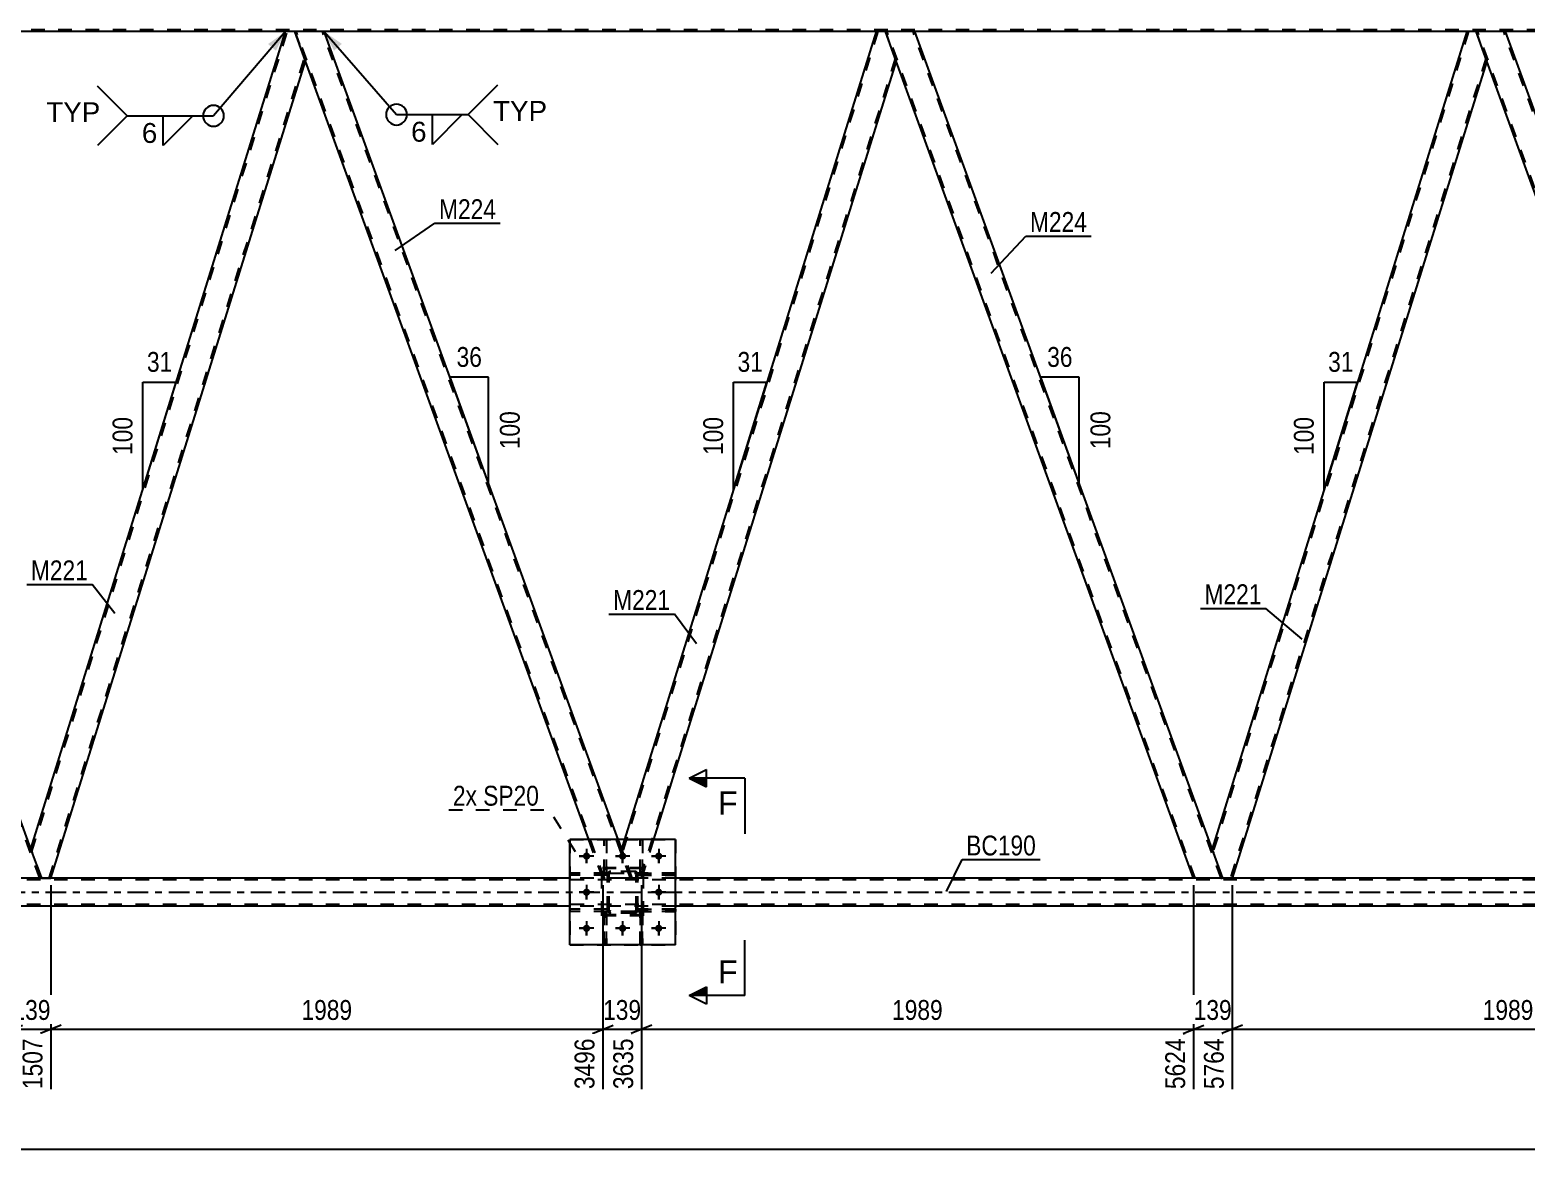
# Model space of a CAD drawing. Header units: millimetres. Extents: x -48 to 793, y -409 to 185.
# Drawn here: x 113.9 to 329.5, y -163 to -1.8 of the extents above; entities that cross this region are included whole.
import ezdxf

# ---------------------------------------------------------------- set-up
doc = ezdxf.new("R2010")
doc.units = ezdxf.units.MM
doc.linetypes.add('DXK_LINE_DOT2', pattern=[3.9198, 1.9599, -1.9599])
doc.linetypes.add('DXK_LINE_DOT3', pattern=[5.9187, 2.979, -0.9799, 0.9799, -0.9799])
doc.styles.add('Arial', font='ARIAL.TTF', dxfattribs={"height": 0.2})
doc.styles.add('Arial Narrow', font='ARIALN.TTF', dxfattribs={"height": 0.2})

# ---------------------------------------------------------------- blocks, each defined once
blk = doc.blocks.new('Part-122568784-5066 - 5055')
at = {"color": 7, "linetype": 'DXK_LINE_DOT2'}
for p, q in [((202.19, -128.77), (201.87, -128.77)), ((201.87, -128.77), (201.87, -133.6)), ((201.87, -129.37), (202.19, -129.37)), ((202.19, -133.6), (202.19, -128.77)), ((201.87, -133.6), (202.19, -133.6))]:
    blk.add_line(p, q, dxfattribs=at)
blk = doc.blocks.new('Part-122568784-5069 - 5055')
at = {"color": 2, "linetype": 'Continuous'}
for p, q in [((196.67, -118.4), (196.67, -118.4)), ((196.99, -118.4), (196.67, -118.4)), ((196.99, -118.4), (196.99, -118.4))]:
    blk.add_line(p, q, dxfattribs=at)
at = {"color": 7, "linetype": 'DXK_LINE_DOT2'}
for p, q in [((196.67, -123.25), (196.67, -118.4)), ((196.99, -123.25), (196.99, -118.4)), ((196.67, -122.65), (196.99, -122.65)), ((196.99, -123.25), (196.67, -123.25))]:
    blk.add_line(p, q, dxfattribs=at)
blk = doc.blocks.new('Part-122568784-5183 - 5055')
at = {"color": 2, "linetype": 'Continuous'}
for p, q in [((71.18, -2), (66.93, -2)), ((66.93, -2), (111.33, -124)), ((114.04, -119.75), (71.18, -2)), ((115.27, -124), (111.33, -124)), ((115.55, -124), (115.27, -124)), ((115.55, -124), (115.59, -124))]:
    blk.add_line(p, q, dxfattribs=at)
at = {"color": 7, "linetype": 'DXK_LINE_DOT2'}
for p, q in [((111.59, -124), (67.18, -2)), ((115.33, -124), (70.93, -2)), ((115.59, -124), (114.04, -119.75)), ((115.27, -124), (115.44, -124))]:
    blk.add_line(p, q, dxfattribs=at)
blk = doc.blocks.new('Part-122568784-5567 - 5055')
at = {"color": 7, "linetype": 'DXK_LINE_DOT2'}
for p, q in [((197.12, -123.48), (197.16, -123.3)), ((197.16, -123.3), (197.12, -123.48)), ((197.12, -128.52), (197.12, -123.48)), ((197.36, -123.48), (197.38, -123.39)), ((197.36, -128.52), (197.36, -123.48)), ((197.38, -123.39), (197.43, -123.31)), ((197.42, -123.04), (197.6, -123)), ((197.6, -123), (197.42, -123.04)), ((197.43, -123.31), (197.51, -123.26)), ((197.51, -123.26), (197.6, -123.24)), ((201.04, -123), (197.6, -123)), ((197.6, -123.24), (201.04, -123.24)), ((201.04, -123), (201.22, -123.04)), ((201.22, -123.04), (201.04, -123)), ((201.04, -123.24), (201.13, -123.26)), ((201.13, -123.26), (201.21, -123.31)), ((201.21, -123.31), (201.26, -123.39)), ((201.26, -123.39), (201.28, -123.48)), ((201.28, -128.52), (201.28, -123.48)), ((201.48, -123.3), (201.52, -123.48)), ((201.52, -123.48), (201.48, -123.3)), ((201.52, -128.52), (201.52, -123.48)), ((197.16, -128.71), (197.12, -128.52)), ((197.12, -128.52), (197.16, -128.71)), ((197.38, -128.62), (197.36, -128.52)), ((197.43, -128.69), (197.38, -128.62)), ((197.6, -129), (197.42, -128.97)), ((197.42, -128.97), (197.6, -129)), ((197.51, -128.75), (197.43, -128.69)), ((197.6, -128.76), (197.51, -128.75)), ((201.04, -128.76), (197.6, -128.76)), ((201.04, -129), (197.6, -129)), ((201.13, -128.75), (201.04, -128.76)), ((201.22, -128.97), (201.04, -129)), ((201.04, -129), (201.22, -128.97)), ((201.21, -128.69), (201.13, -128.75)), ((201.26, -128.62), (201.21, -128.69)), ((201.28, -128.52), (201.26, -128.62)), ((201.52, -128.52), (201.48, -128.71)), ((201.48, -128.71), (201.52, -128.52))]:
    blk.add_line(p, q, dxfattribs=at)
at = {"color": 7, "linetype": 'DXK_LINE_DOT3'}
blk.add_line((199.32, -126), (199.32, -126), dxfattribs=at)
at = {"color": 7, "linetype": 'DXK_LINE_DOT2'}
for centre, start, end in [((197.6, -123.48), 112.5, 157.5), ((197.6, -123.48), 112.5, 157.5), ((201.04, -123.48), 22.5, 67.5), ((201.04, -123.48), 22.5, 67.5), ((197.6, -128.52), 202.5, 247.5), ((197.6, -128.52), 202.5, 247.5), ((201.04, -128.52), 292.5, 337.5), ((201.04, -128.52), 292.5, 337.5)]:
    blk.add_arc(centre, 0.48, start, end, dxfattribs=at)
blk = doc.blocks.new('Part-122568784-5168 - 5055')
at = {"color": 2, "linetype": 'Continuous'}
for p, q in [((241.45, -2), (237.19, -2)), ((284.31, -119.75), (241.45, -2)), ((281.6, -124), (238.74, -6.25)), ((285.54, -124), (281.6, -124)), ((285.82, -124), (285.54, -124)), ((285.82, -124), (285.86, -124))]:
    blk.add_line(p, q, dxfattribs=at)
at = {"color": 7, "linetype": 'DXK_LINE_DOT2'}
for p, q in [((237.19, -2), (238.74, -6.25)), ((281.85, -124), (237.45, -2)), ((285.6, -124), (241.2, -2)), ((285.86, -124), (284.31, -119.75)), ((285.54, -124), (285.71, -124))]:
    blk.add_line(p, q, dxfattribs=at)
blk = doc.blocks.new('Part-122568784-5085 - 5055')
at = {"color": 7, "linetype": 'DXK_LINE_DOT2'}
for p, q in [((201.52, -128.76), (201.52, -128.44)), ((201.52, -128.44), (206.92, -128.44)), ((206.92, -128.76), (201.52, -128.76)), ((202.12, -128.76), (202.12, -128.44)), ((206.92, -128.44), (206.92, -128.76))]:
    blk.add_line(p, q, dxfattribs=at)
blk = doc.blocks.new('Part-122568784-5088 - 5055')
at = {"color": 7, "linetype": 'DXK_LINE_DOT2'}
for p, q in [((197.12, -123.24), (191.72, -123.24)), ((191.72, -123.56), (191.72, -123.24)), ((197.12, -123.56), (191.72, -123.56)), ((196.52, -123.56), (196.52, -123.24)), ((197.12, -123.24), (197.12, -123.56))]:
    blk.add_line(p, q, dxfattribs=at)
blk = doc.blocks.new('Part-122568784-5091 - 5055')
at = {"color": 7, "linetype": 'DXK_LINE_DOT2'}
for p, q in [((197.12, -128.44), (191.72, -128.44)), ((191.72, -128.76), (191.72, -128.44)), ((197.12, -128.76), (191.72, -128.76)), ((196.52, -128.76), (196.52, -128.44)), ((197.12, -128.44), (197.12, -128.76))]:
    blk.add_line(p, q, dxfattribs=at)
blk = doc.blocks.new('Part-122568784-5094 - 5055')
at = {"color": 2, "linetype": 'Continuous'}
for p, q in [((201.87, -118.4), (201.87, -118.4)), ((202.19, -118.4), (201.87, -118.4)), ((202.19, -118.4), (202.19, -118.4))]:
    blk.add_line(p, q, dxfattribs=at)
at = {"color": 7, "linetype": 'DXK_LINE_DOT2'}
for p, q in [((201.87, -123.25), (201.87, -118.4)), ((202.19, -123.25), (202.19, -118.4)), ((201.87, -122.65), (202.19, -122.65)), ((202.19, -123.25), (201.87, -123.25))]:
    blk.add_line(p, q, dxfattribs=at)
blk = doc.blocks.new('Part-122568784-5104 - 5055')
at = {"color": 7, "linetype": 'DXK_LINE_DOT2'}
for p, q in [((201.52, -123.56), (201.52, -123.24)), ((201.52, -123.24), (206.92, -123.24)), ((206.92, -123.56), (201.52, -123.56)), ((202.12, -123.56), (202.12, -123.24)), ((206.92, -123.24), (206.92, -123.56))]:
    blk.add_line(p, q, dxfattribs=at)
blk = doc.blocks.new('Part-122568784-5110 - 5055')
at = {"color": 7, "linetype": 'DXK_LINE_DOT2'}
for p, q in [((206.92, -123.24), (201.52, -123.24)), ((201.52, -123.24), (201.52, -123.56)), ((201.52, -123.56), (206.92, -123.56)), ((202.12, -123.56), (202.12, -123.24)), ((206.92, -123.56), (206.92, -123.24))]:
    blk.add_line(p, q, dxfattribs=at)
blk = doc.blocks.new('Part-122568784-5113 - 5055')
at = {"color": 7, "linetype": 'DXK_LINE_DOT2'}
for p, q in [((206.92, -128.44), (201.52, -128.44)), ((201.52, -128.44), (201.52, -128.76)), ((201.52, -128.76), (206.92, -128.76)), ((202.12, -128.76), (202.12, -128.44)), ((206.92, -128.76), (206.92, -128.44))]:
    blk.add_line(p, q, dxfattribs=at)
blk = doc.blocks.new('Part-122568784-5233 - 5055')
at = {"color": 7, "linetype": 'DXK_LINE_DOT2'}
for p, q in [((236.13, -2), (199.31, -120.12)), ((238.61, -5.88), (201.79, -124)), ((199.59, -118.4), (199.17, -119.75)), ((203.78, -118.4), (202.04, -124)), ((200.72, -124), (199.17, -119.75)), ((202.04, -124), (200.72, -124))]:
    blk.add_line(p, q, dxfattribs=at)
at = {"color": 2, "linetype": 'Continuous'}
for p, q in [((235.88, -2), (199.59, -118.4)), ((237.19, -2), (235.88, -2)), ((238.74, -6.25), (237.19, -2)), ((238.74, -6.25), (203.78, -118.4))]:
    blk.add_line(p, q, dxfattribs=at)
blk = doc.blocks.new('Part-122568784-5116 - 5055')
at = {"color": 7, "linetype": 'DXK_LINE_DOT2'}
for p, q in [((201.87, -123.25), (201.87, -118.4)), ((201.87, -118.4), (202.19, -118.4)), ((202.19, -118.4), (202.19, -123.25)), ((201.87, -122.65), (202.19, -122.65)), ((202.19, -123.25), (201.87, -123.25))]:
    blk.add_line(p, q, dxfattribs=at)
blk = doc.blocks.new('Part-122568784-5121 - 5055')
at = {"color": 7, "linetype": 'DXK_LINE_DOT2'}
for p, q in [((196.67, -133.6), (196.67, -128.77)), ((196.67, -128.77), (196.99, -128.77)), ((196.67, -129.37), (196.99, -129.37)), ((196.99, -128.77), (196.99, -133.6)), ((196.99, -133.6), (196.67, -133.6))]:
    blk.add_line(p, q, dxfattribs=at)
blk = doc.blocks.new('Part-122568784-5127 - 5055')
at = {"color": 7, "linetype": 'DXK_LINE_DOT2'}
for p, q in [((196.67, -123.25), (196.67, -118.4)), ((196.67, -118.4), (196.99, -118.4)), ((196.99, -118.4), (196.99, -123.25)), ((196.67, -122.65), (196.99, -122.65)), ((196.99, -123.25), (196.67, -123.25))]:
    blk.add_line(p, q, dxfattribs=at)
blk = doc.blocks.new('Part-122568784-5547 - 5055')
at = {"color": 7, "linetype": 'DXK_LINE_DOT2'}
for p, q in [((197.12, -123.48), (197.16, -123.3)), ((197.16, -123.3), (197.12, -123.48)), ((197.12, -128.52), (197.12, -123.48)), ((197.36, -123.48), (197.38, -123.39)), ((197.36, -128.52), (197.36, -123.48)), ((197.38, -123.39), (197.43, -123.31)), ((197.42, -123.04), (197.6, -123)), ((197.6, -123), (197.42, -123.04)), ((197.43, -123.31), (197.51, -123.26)), ((197.51, -123.26), (197.6, -123.24)), ((201.04, -123), (197.6, -123)), ((197.6, -123.24), (201.04, -123.24)), ((201.04, -123), (201.22, -123.04)), ((201.22, -123.04), (201.04, -123)), ((201.04, -123.24), (201.13, -123.26)), ((201.13, -123.26), (201.21, -123.31)), ((201.21, -123.31), (201.26, -123.39)), ((201.26, -123.39), (201.28, -123.48)), ((201.28, -128.52), (201.28, -123.48)), ((201.48, -123.3), (201.52, -123.48)), ((201.52, -123.48), (201.48, -123.3)), ((201.52, -128.52), (201.52, -123.48)), ((197.16, -128.71), (197.12, -128.52)), ((197.12, -128.52), (197.16, -128.71)), ((197.38, -128.62), (197.36, -128.52)), ((197.43, -128.69), (197.38, -128.62)), ((197.6, -129), (197.42, -128.97)), ((197.42, -128.97), (197.6, -129)), ((197.51, -128.75), (197.43, -128.69)), ((197.6, -128.76), (197.51, -128.75)), ((201.04, -128.76), (197.6, -128.76)), ((201.04, -129), (197.6, -129)), ((201.13, -128.75), (201.04, -128.76)), ((201.22, -128.97), (201.04, -129)), ((201.04, -129), (201.22, -128.97)), ((201.21, -128.69), (201.13, -128.75)), ((201.26, -128.62), (201.21, -128.69)), ((201.28, -128.52), (201.26, -128.62)), ((201.52, -128.52), (201.48, -128.71)), ((201.48, -128.71), (201.52, -128.52))]:
    blk.add_line(p, q, dxfattribs=at)
at = {"color": 7, "linetype": 'DXK_LINE_DOT3'}
blk.add_line((199.32, -126), (199.32, -126), dxfattribs=at)
at = {"color": 7, "linetype": 'DXK_LINE_DOT2'}
for centre, start, end in [((197.6, -123.48), 112.5, 157.5), ((197.6, -123.48), 112.5, 157.5), ((201.04, -123.48), 22.5, 67.5), ((201.04, -123.48), 22.5, 67.5), ((197.6, -128.52), 202.5, 247.5), ((197.6, -128.52), 202.5, 247.5), ((201.04, -128.52), 292.5, 337.5), ((201.04, -128.52), 292.5, 337.5)]:
    blk.add_arc(centre, 0.48, start, end, dxfattribs=at)
blk = doc.blocks.new('Part-122568784-5238 - 5055')
at = {"color": 2, "linetype": 'Continuous'}
for p, q in [((156.32, -2), (152.06, -2)), ((198.68, -118.4), (156.32, -2)), ((194.43, -118.4), (153.61, -6.25))]:
    blk.add_line(p, q, dxfattribs=at)
at = {"color": 7, "linetype": 'DXK_LINE_DOT2'}
for p, q in [((152.06, -2), (153.61, -6.25)), ((196.72, -124), (152.32, -2)), ((200.47, -124), (156.06, -2)), ((196.46, -124), (194.43, -118.4)), ((200.72, -124), (198.68, -118.4)), ((200.72, -124), (196.46, -124))]:
    blk.add_line(p, q, dxfattribs=at)
blk = doc.blocks.new('Part-122568784-5243 - 5055')
at = {"color": 2, "linetype": 'Continuous'}
for p, q in [((114.04, -119.75), (150.74, -2)), ((152.06, -2), (150.74, -2)), ((153.61, -6.25), (152.06, -2)), ((116.9, -124), (153.61, -6.25)), ((115.59, -124), (114.04, -119.75)), ((115.59, -124), (116.9, -124))]:
    blk.add_line(p, q, dxfattribs=at)
at = {"color": 7, "linetype": 'DXK_LINE_DOT2'}
for p, q in [((114.18, -120.12), (150.99, -2)), ((116.65, -124), (153.47, -5.88)), ((116.63, -124), (116.59, -124)), ((116.59, -124), (116.63, -124)), ((116.63, -124), (116.65, -124)), ((116.65, -124), (116.63, -124))]:
    blk.add_line(p, q, dxfattribs=at)
blk = doc.blocks.new('Part-122568784-5380 - 5055')
at = {"color": 2, "linetype": 'Continuous'}
for p, q in [((326.59, -2), (322.33, -2)), ((369.44, -119.75), (326.59, -2)), ((366.73, -124), (323.88, -6.25)), ((370.67, -124), (366.73, -124)), ((370.95, -124), (370.67, -124)), ((370.95, -124), (370.99, -124))]:
    blk.add_line(p, q, dxfattribs=at)
at = {"color": 7, "linetype": 'DXK_LINE_DOT2'}
for p, q in [((322.33, -2), (323.88, -6.25)), ((366.99, -124), (322.58, -2)), ((370.73, -124), (326.33, -2)), ((370.99, -124), (369.44, -119.75)), ((370.67, -124), (370.84, -124))]:
    blk.add_line(p, q, dxfattribs=at)
blk = doc.blocks.new('Part-122568784-5256 - 5055')
at = {"color": 7, "linetype": 'DXK_LINE_DOT2'}
for p, q in [((726.89, -124.24), (57.23, -124.24)), ((116.9, -124), (111.33, -124)), ((206.92, -124), (191.72, -124)), ((287.17, -124), (281.6, -124)), ((726.89, -127.76), (56.66, -127.76)), ((206.92, -128), (191.72, -128))]:
    blk.add_line(p, q, dxfattribs=at)
at = {"color": 2, "linetype": 'Continuous'}
for p, q in [((191.72, -124), (116.9, -124)), ((281.6, -124), (206.92, -124)), ((366.73, -124), (287.17, -124)), ((191.72, -128), (56.62, -128)), ((447.12, -128), (206.92, -128))]:
    blk.add_line(p, q, dxfattribs=at)
at = {"color": 7, "linetype": 'DXK_LINE_DOT3'}
blk.add_line((56.95, -126), (726.89, -126), dxfattribs=at)
blk = doc.blocks.new('Part-122568784-5260 - 5055')
at = {"color": 7, "linetype": 'DXK_LINE_DOT2'}
for p, q in [((202.32, -122.47), (196.32, -122.47)), ((196.32, -129.27), (196.32, -122.47)), ((202.32, -129.27), (202.32, -122.47)), ((202.32, -129.27), (196.32, -129.27))]:
    blk.add_line(p, q, dxfattribs=at)
blk = doc.blocks.new('Part-122568784-5289 - 5055')
at = {"color": 7, "linetype": 'DXK_LINE_DOT2'}
for p, q in [((700.07, -1.76), (0, -1.76)), ((671.53, -2), (150.74, -2)), ((156.32, -2), (150.74, -2)), ((241.45, -2), (235.88, -2)), ((326.59, -2), (321.01, -2))]:
    blk.add_line(p, q, dxfattribs=at)
at = {"color": 2, "linetype": 'Continuous'}
for p, q in [((150.74, -2), (71.18, -2)), ((235.88, -2), (156.32, -2)), ((321.01, -2), (241.45, -2)), ((406.14, -2), (326.59, -2))]:
    blk.add_line(p, q, dxfattribs=at)
blk = doc.blocks.new('Bolt-122568784-5290 - 5055')
at = {"linetype": 'Continuous'}
for points in [[(194.64, -120.8, -1), (193.6, -120.8, -1)], [(199.84, -120.8, -1), (198.8, -120.8, -1)], [(205.04, -120.8, -1), (204, -120.8, -1)], [(194.64, -126, -1), (193.6, -126, -1)], [(205.04, -126, -1), (204, -126, -1)], [(194.64, -131.2, -1), (193.6, -131.2, -1)], [(199.84, -131.2, -1), (198.8, -131.2, -1)], [(205.04, -131.2, -1), (204, -131.2, -1)]]:
    blk.add_hatch(color=1, dxfattribs=at).paths.add_polyline_path(points)
at = {"color": 1, "linetype": 'Continuous'}
for p, q in [((194.12, -119.76), (194.12, -121.84)), ((199.32, -119.76), (199.32, -121.84)), ((204.52, -119.76), (204.52, -121.84)), ((195.16, -120.8), (193.08, -120.8)), ((200.36, -120.8), (198.28, -120.8)), ((205.56, -120.8), (203.48, -120.8)), ((194.12, -124.96), (194.12, -127.04)), ((204.52, -124.96), (204.52, -127.04)), ((195.16, -126), (193.08, -126)), ((205.56, -126), (203.48, -126)), ((195.16, -131.2), (193.08, -131.2)), ((194.12, -130.16), (194.12, -132.24)), ((200.36, -131.2), (198.28, -131.2)), ((199.32, -130.16), (199.32, -132.24)), ((205.56, -131.2), (203.48, -131.2)), ((204.52, -130.16), (204.52, -132.24))]:
    blk.add_line(p, q, dxfattribs=at)
blk = doc.blocks.new('Part-122568784-5312 - 5055')
at = {"color": 7, "linetype": 'DXK_LINE_DOT2'}
for p, q in [((201.87, -133.6), (201.87, -128.77)), ((201.87, -128.77), (202.19, -128.77)), ((201.87, -129.37), (202.19, -129.37)), ((202.19, -128.77), (202.19, -133.6)), ((202.19, -133.6), (201.87, -133.6))]:
    blk.add_line(p, q, dxfattribs=at)
blk = doc.blocks.new('Bolt-122568784-5370 - 5055')
at = {"color": 1, "linetype": 'Continuous'}
for p, q in [((194.12, -119.76), (194.12, -120.46)), ((199.32, -119.76), (199.32, -120.46)), ((204.52, -119.76), (204.52, -120.46)), ((193.08, -120.8), (193.77, -120.8)), ((194.12, -121.84), (194.12, -121.15)), ((195.16, -120.8), (194.47, -120.8)), ((198.28, -120.8), (198.97, -120.8)), ((199.32, -121.84), (199.32, -121.15)), ((200.36, -120.8), (199.67, -120.8)), ((203.48, -120.8), (204.17, -120.8)), ((204.52, -121.84), (204.52, -121.15)), ((205.56, -120.8), (204.87, -120.8)), ((194.12, -124.96), (194.12, -125.66)), ((204.52, -124.96), (204.52, -125.66)), ((193.08, -126), (193.77, -126)), ((194.12, -127.04), (194.12, -126.35)), ((195.16, -126), (194.47, -126)), ((203.48, -126), (204.17, -126)), ((204.52, -127.04), (204.52, -126.35)), ((205.56, -126), (204.87, -126)), ((193.08, -131.2), (193.77, -131.2)), ((194.12, -130.16), (194.12, -130.86)), ((195.16, -131.2), (194.47, -131.2)), ((198.28, -131.2), (198.97, -131.2)), ((199.32, -130.16), (199.32, -130.86)), ((200.36, -131.2), (199.67, -131.2)), ((203.48, -131.2), (204.17, -131.2)), ((204.52, -130.16), (204.52, -130.86)), ((205.56, -131.2), (204.87, -131.2)), ((194.12, -132.24), (194.12, -131.55)), ((199.32, -132.24), (199.32, -131.55)), ((204.52, -132.24), (204.52, -131.55))]:
    blk.add_line(p, q, dxfattribs=at)
blk = doc.blocks.new('Part-122568784-5375 - 5055')
at = {"color": 2, "linetype": 'Continuous'}
for p, q in [((321.01, -2), (284.31, -119.75)), ((322.33, -2), (321.01, -2)), ((323.88, -6.25), (322.33, -2)), ((323.88, -6.25), (287.17, -124)), ((285.86, -124), (284.31, -119.75)), ((285.86, -124), (287.17, -124))]:
    blk.add_line(p, q, dxfattribs=at)
at = {"color": 7, "linetype": 'DXK_LINE_DOT2'}
for p, q in [((321.26, -2), (284.44, -120.12)), ((323.74, -5.88), (286.92, -124)), ((286.9, -124), (286.86, -124)), ((286.86, -124), (286.9, -124)), ((286.9, -124), (286.92, -124)), ((286.92, -124), (286.9, -124))]:
    blk.add_line(p, q, dxfattribs=at)
blk = doc.blocks.new('Part-122568784-5550 - 5055')
at = {"color": 7, "linetype": 'DXK_LINE_DOT2'}
for p, q in [((197.12, -123.24), (191.72, -123.24)), ((191.72, -123.24), (191.72, -123.56)), ((197.12, -123.56), (191.72, -123.56)), ((196.52, -123.56), (196.52, -123.24)), ((197.12, -123.56), (197.12, -123.24))]:
    blk.add_line(p, q, dxfattribs=at)
blk = doc.blocks.new('Part-122568784-5551 - 5055')
at = {"color": 7, "linetype": 'DXK_LINE_DOT2'}
for p, q in [((197.12, -128.44), (191.72, -128.44)), ((191.72, -128.44), (191.72, -128.76)), ((197.12, -128.76), (191.72, -128.76)), ((196.52, -128.76), (196.52, -128.44)), ((197.12, -128.76), (197.12, -128.44))]:
    blk.add_line(p, q, dxfattribs=at)
blk = doc.blocks.new('Part-122568784-5555 - 5055')
at = {"color": 7, "linetype": 'DXK_LINE_DOT2'}
for p, q in [((196.99, -128.77), (196.67, -128.77)), ((196.67, -128.77), (196.67, -133.6)), ((196.67, -129.37), (196.99, -129.37)), ((196.99, -133.6), (196.99, -128.77)), ((196.67, -133.6), (196.99, -133.6))]:
    blk.add_line(p, q, dxfattribs=at)
blk = doc.blocks.new('Part-122568784-5561 - 5055')
at = {"color": 2, "linetype": 'Continuous'}
for p, q in [((206.92, -118.4), (191.72, -118.4)), ((191.72, -133.6), (191.72, -118.4)), ((206.92, -133.6), (206.92, -118.4)), ((206.92, -133.6), (191.72, -133.6))]:
    blk.add_line(p, q, dxfattribs=at)
blk = doc.blocks.new('Part-122568784-5566 - 5055')
at = {"color": 7, "linetype": 'DXK_LINE_DOT2'}
for p, q in [((191.72, -118.4), (206.92, -118.4)), ((191.72, -118.4), (191.72, -133.6)), ((206.92, -118.4), (206.92, -133.6)), ((191.72, -133.6), (206.92, -133.6))]:
    blk.add_line(p, q, dxfattribs=at)
blk = doc.blocks.new('Part-122568784-5568 - 5055')
at = {"color": 7, "linetype": 'DXK_LINE_DOT2'}
for p, q in [((202.32, -122.6), (196.32, -122.6)), ((196.32, -129.4), (196.32, -122.6)), ((202.32, -129.4), (202.32, -122.6)), ((202.32, -129.4), (196.32, -129.4))]:
    blk.add_line(p, q, dxfattribs=at)
blk = doc.blocks.new('StraightDimension-122568784-6435 - 5055')
at = {"color": 7, "linetype": 'Continuous'}
for p, q in [((196.46, -125), (196.46, -154.37)), ((202.04, -125), (202.04, -154.37)), ((194.96, -146.35), (197.96, -145.15)), ((196.46, -145.75), (202.04, -145.75)), ((203.54, -145.15), (200.54, -146.35))]:
    blk.add_line(p, q, dxfattribs=at)
at = {"color": 0}
blk.add_wipeout([(202.59, -145), (202.59, -140.8), (195.91, -140.8), (195.91, -145)], dxfattribs=at)
at = {"color": 0, "linetype": 'Continuous'}
blk.add_wipeout([(201.44, -146.45), (197.24, -146.45), (197.24, -154.97), (201.44, -154.97)], dxfattribs=at)
at = {"color": 3, "style": 'Arial Narrow'}
blk.add_text('139', height=2.863, dxfattribs=at).set_placement((196.51, -144.4))
at = {"color": 3, "linetype": 'Continuous', "style": 'Arial Narrow'}
blk.add_text('3635', height=2.863, rotation=90.0002, dxfattribs=at).set_placement((200.84, -154.37))
blk = doc.blocks.new('StraightDimension-122568784-6454 - 5055')
at = {"color": 7, "linetype": 'Continuous'}
for p, q in [((202.04, -125), (202.04, -154.37)), ((281.6, -125), (281.6, -154.37)), ((203.54, -145.15), (200.54, -146.35)), ((202.04, -145.75), (281.6, -145.75)), ((280.1, -146.35), (283.1, -145.15))]:
    blk.add_line(p, q, dxfattribs=at)
at = {"color": 0}
blk.add_wipeout([(246.08, -145), (246.08, -140.8), (237.56, -140.8), (237.56, -145)], dxfattribs=at)
at = {"color": 0, "linetype": 'Continuous'}
blk.add_wipeout([(281, -146.45), (276.8, -146.45), (276.8, -154.97), (281, -154.97)], dxfattribs=at)
at = {"color": 3, "style": 'Arial Narrow'}
blk.add_text('1989', height=2.863, dxfattribs=at).set_placement((238.16, -144.4))
at = {"color": 3, "linetype": 'Continuous', "style": 'Arial Narrow'}
blk.add_text('5624', height=2.863, rotation=90.0002, dxfattribs=at).set_placement((280.4, -154.37))
blk = doc.blocks.new('StraightDimension-122568784-6416 - 5055')
at = {"color": 7, "linetype": 'Continuous'}
for p, q in [((116.9, -125), (116.9, -154.37)), ((196.46, -125), (196.46, -154.37)), ((118.4, -145.15), (115.4, -146.35)), ((116.9, -145.75), (196.46, -145.75)), ((194.96, -146.35), (197.96, -145.15))]:
    blk.add_line(p, q, dxfattribs=at)
at = {"color": 0}
blk.add_wipeout([(160.94, -145), (160.94, -140.8), (152.43, -140.8), (152.43, -145)], dxfattribs=at)
at = {"color": 0, "linetype": 'Continuous'}
blk.add_wipeout([(195.86, -146.45), (191.66, -146.45), (191.66, -154.97), (195.86, -154.97)], dxfattribs=at)
at = {"color": 3, "style": 'Arial Narrow'}
blk.add_text('1989', height=2.863, dxfattribs=at).set_placement((153.03, -144.4))
at = {"color": 3, "linetype": 'Continuous', "style": 'Arial Narrow'}
blk.add_text('3496', height=2.863, rotation=90.0002, dxfattribs=at).set_placement((195.26, -154.37))
blk = doc.blocks.new('AngleDimension-122568784-5790 - 5055')
at = {"color": 7, "linetype": 'Continuous'}
for p, q in [((300.44, -52.52), (305.26, -52.52)), ((300.44, -67.99), (305.26, -52.52)), ((300.44, -67.99), (300.44, -52.52)), ((300.9, -66.51), (305.26, -52.52))]:
    blk.add_line(p, q, dxfattribs=at)
at = {"color": 0}
for points in [[(305.28, -51.62), (305.28, -47.42), (300.42, -47.42), (300.42, -51.62)], [(299.54, -56.92), (295.34, -56.92), (295.34, -63.6), (299.54, -63.6)]]:
    blk.add_wipeout(points, dxfattribs=at)
at = {"color": 3, "style": 'Arial Narrow'}
blk.add_text('31', height=2.863, dxfattribs=at).set_placement((301.02, -51.02))
blk.add_text('100', height=2.863, rotation=90.0002, dxfattribs=at).set_placement((298.94, -63))
blk = doc.blocks.new('AngleDimension-122568784-5804 - 5055')
at = {"color": 7, "linetype": 'Continuous'}
for p, q in [((263.65, -62.98), (259.58, -51.81)), ((265.12, -51.81), (259.58, -51.81)), ((265.12, -67.04), (259.58, -51.81)), ((265.12, -67.04), (265.12, -51.81))]:
    blk.add_line(p, q, dxfattribs=at)
at = {"color": 0}
for points in [[(264.78, -50.91), (264.78, -46.71), (259.92, -46.71), (259.92, -50.91)], [(270.22, -56.08), (266.02, -56.08), (266.02, -62.77), (270.22, -62.77)]]:
    blk.add_wipeout(points, dxfattribs=at)
at = {"color": 3, "style": 'Arial Narrow'}
blk.add_text('36', height=2.863, dxfattribs=at).set_placement((260.52, -50.31))
blk.add_text('100', height=2.863, rotation=90.0002, dxfattribs=at).set_placement((269.62, -62.17))
blk = doc.blocks.new('AngleDimension-122568784-5776 - 5055')
at = {"color": 7, "linetype": 'Continuous'}
for p, q in [((178.51, -62.98), (174.45, -51.81)), ((179.99, -51.81), (174.45, -51.81)), ((179.99, -67.04), (174.45, -51.81)), ((179.99, -67.04), (179.99, -51.81))]:
    blk.add_line(p, q, dxfattribs=at)
at = {"color": 0}
for points in [[(179.65, -50.91), (179.65, -46.71), (174.79, -46.71), (174.79, -50.91)], [(185.09, -56.08), (180.89, -56.08), (180.89, -62.77), (185.09, -62.77)]]:
    blk.add_wipeout(points, dxfattribs=at)
at = {"color": 3, "style": 'Arial Narrow'}
blk.add_text('36', height=2.863, dxfattribs=at).set_placement((175.39, -50.31))
blk.add_text('100', height=2.863, rotation=90.0002, dxfattribs=at).set_placement((184.49, -62.17))
blk = doc.blocks.new('StraightDimension-122568784-6473 - 5055')
at = {"color": 7, "linetype": 'Continuous'}
for p, q in [((281.6, -125), (281.6, -154.37)), ((287.17, -125), (287.17, -154.37)), ((280.1, -146.35), (283.1, -145.15)), ((281.6, -145.75), (287.17, -145.75)), ((288.67, -145.15), (285.67, -146.35))]:
    blk.add_line(p, q, dxfattribs=at)
at = {"color": 0}
blk.add_wipeout([(287.73, -145), (287.73, -140.8), (281.04, -140.8), (281.04, -145)], dxfattribs=at)
at = {"color": 0, "linetype": 'Continuous'}
blk.add_wipeout([(286.57, -146.45), (282.37, -146.45), (282.37, -154.97), (286.57, -154.97)], dxfattribs=at)
at = {"color": 3, "style": 'Arial Narrow'}
blk.add_text('139', height=2.863, dxfattribs=at).set_placement((281.64, -144.4))
at = {"color": 3, "linetype": 'Continuous', "style": 'Arial Narrow'}
blk.add_text('5764', height=2.863, rotation=90.0002, dxfattribs=at).set_placement((285.97, -154.37))
blk = doc.blocks.new('StraightDimension-122568784-6492 - 5055')
at = {"color": 7, "linetype": 'Continuous'}
for p, q in [((287.17, -125), (287.17, -154.37)), ((366.73, -125), (366.73, -154.37)), ((288.67, -145.15), (285.67, -146.35)), ((287.17, -145.75), (366.73, -145.75)), ((365.23, -146.35), (368.23, -145.15))]:
    blk.add_line(p, q, dxfattribs=at)
at = {"color": 0}
blk.add_wipeout([(331.21, -145), (331.21, -140.8), (322.7, -140.8), (322.7, -145)], dxfattribs=at)
at = {"color": 0, "linetype": 'Continuous'}
blk.add_wipeout([(366.13, -146.45), (361.93, -146.45), (361.93, -154.97), (366.13, -154.97)], dxfattribs=at)
at = {"color": 3, "style": 'Arial Narrow'}
blk.add_text('1989', height=2.863, dxfattribs=at).set_placement((323.3, -144.4))
at = {"color": 3, "linetype": 'Continuous', "style": 'Arial Narrow'}
blk.add_text('7753', height=2.863, rotation=90.0002, dxfattribs=at).set_placement((365.53, -154.37))
blk = doc.blocks.new('AngleDimension-122568784-5923 - 5055')
at = {"color": 7, "linetype": 'Continuous'}
for p, q in [((130.17, -52.52), (134.99, -52.52)), ((130.17, -67.99), (134.99, -52.52)), ((130.17, -67.99), (130.17, -52.52)), ((130.63, -66.51), (134.99, -52.52))]:
    blk.add_line(p, q, dxfattribs=at)
at = {"color": 0}
for points in [[(135.01, -51.62), (135.01, -47.42), (130.16, -47.42), (130.16, -51.62)], [(129.27, -56.92), (125.07, -56.92), (125.07, -63.6), (129.27, -63.6)]]:
    blk.add_wipeout(points, dxfattribs=at)
at = {"color": 3, "style": 'Arial Narrow'}
blk.add_text('31', height=2.863, dxfattribs=at).set_placement((130.76, -51.02))
blk.add_text('100', height=2.863, rotation=90.0002, dxfattribs=at).set_placement((128.67, -63))
blk = doc.blocks.new('AngleDimension-122568784-5937 - 5055')
at = {"color": 7, "linetype": 'Continuous'}
for p, q in [((215.31, -52.52), (220.13, -52.52)), ((215.31, -67.99), (220.13, -52.52)), ((215.31, -67.99), (215.31, -52.52)), ((215.77, -66.51), (220.13, -52.52))]:
    blk.add_line(p, q, dxfattribs=at)
at = {"color": 0}
for points in [[(220.15, -51.62), (220.15, -47.42), (215.29, -47.42), (215.29, -51.62)], [(214.41, -56.92), (210.21, -56.92), (210.21, -63.6), (214.41, -63.6)]]:
    blk.add_wipeout(points, dxfattribs=at)
at = {"color": 3, "style": 'Arial Narrow'}
blk.add_text('31', height=2.863, dxfattribs=at).set_placement((215.89, -51.02))
blk.add_text('100', height=2.863, rotation=90.0002, dxfattribs=at).set_placement((213.81, -63))
blk = doc.blocks.new('StraightDimension-122568784-6405 - 5055')
at = {"color": 7, "linetype": 'Continuous'}
blk.add_line((-0.64, -163.01), (743.51, -163.01), dxfattribs=at)
blk = doc.blocks.new('StraightDimension-122568784-6675 - 5055')
at = {"color": 7, "linetype": 'Continuous'}
for p, q in [((111.33, -125), (111.33, -154.37)), ((116.9, -125), (116.9, -154.37)), ((109.83, -146.35), (112.83, -145.15)), ((111.33, -145.75), (116.9, -145.75)), ((118.4, -145.15), (115.4, -146.35))]:
    blk.add_line(p, q, dxfattribs=at)
at = {"color": 0}
blk.add_wipeout([(117.46, -145), (117.46, -140.8), (110.78, -140.8), (110.78, -145)], dxfattribs=at)
at = {"color": 0, "linetype": 'Continuous'}
blk.add_wipeout([(116.3, -146.45), (112.1, -146.45), (112.1, -154.97), (116.3, -154.97)], dxfattribs=at)
at = {"color": 3, "style": 'Arial Narrow'}
blk.add_text('139', height=2.863, dxfattribs=at).set_placement((111.38, -144.4))
at = {"color": 3, "linetype": 'Continuous', "style": 'Arial Narrow'}
blk.add_text('1507', height=2.863, rotation=90.0002, dxfattribs=at).set_placement((115.7, -154.37))
blk = doc.blocks.new('Mark-122568784-5239 - 5055')
at = {"color": 0}
blk.add_wipeout([(122.25, -81.06), (122.25, -78.06), (114.03, -78.06), (114.03, -81.06)], dxfattribs=at)
blk.add_wipeout([(122.25, -81.06), (122.25, -78.06), (114.03, -78.06), (114.03, -81.06)], dxfattribs=at)
at = {"color": 30, "linetype": 'Continuous'}
for p in [(113.43, -81.66), (126.15, -85.85)]:
    blk.add_line(p, (122.85, -81.66), dxfattribs=at)
at = {"color": 3, "style": 'Arial Narrow'}
blk.add_text('M221', height=2.863, dxfattribs=at).set_placement((114.03, -81.06))
blk = doc.blocks.new('Mark-122568784-5164 - 5055')
at = {"color": 0}
blk.add_wipeout([(266.26, -30.86), (266.26, -27.86), (258.04, -27.86), (258.04, -30.86)], dxfattribs=at)
blk.add_wipeout([(266.26, -30.86), (266.26, -27.86), (258.04, -27.86), (258.04, -30.86)], dxfattribs=at)
at = {"color": 30, "linetype": 'Continuous'}
for p, q in [((252.45, -36.79), (257.44, -31.46)), ((257.44, -31.46), (266.86, -31.46))]:
    blk.add_line(p, q, dxfattribs=at)
at = {"color": 3, "style": 'Arial Narrow'}
blk.add_text('M224', height=2.863, dxfattribs=at).set_placement((258.04, -30.86))
blk = doc.blocks.new('Mark-122568784-5229 - 5055')
at = {"color": 0}
blk.add_wipeout([(206.18, -85.33), (206.18, -82.33), (197.95, -82.33), (197.95, -85.33)], dxfattribs=at)
blk.add_wipeout([(206.18, -85.33), (206.18, -82.33), (197.95, -82.33), (197.95, -85.33)], dxfattribs=at)
at = {"color": 30, "linetype": 'Continuous'}
for p in [(197.35, -85.93), (209.98, -90.21)]:
    blk.add_line(p, (206.78, -85.93), dxfattribs=at)
at = {"color": 3, "style": 'Arial Narrow'}
blk.add_text('M221', height=2.863, dxfattribs=at).set_placement((197.95, -85.33))
blk = doc.blocks.new('Mark-122568784-5234 - 5055')
at = {"color": 0}
blk.add_wipeout([(181.09, -29.02), (181.09, -26.02), (172.86, -26.02), (172.86, -29.02)], dxfattribs=at)
blk.add_wipeout([(181.09, -29.02), (181.09, -26.02), (172.86, -26.02), (172.86, -29.02)], dxfattribs=at)
at = {"color": 30, "linetype": 'Continuous'}
for p, q in [((166.56, -33.55), (172.26, -29.62)), ((172.26, -29.62), (181.69, -29.62))]:
    blk.add_line(p, q, dxfattribs=at)
at = {"color": 3, "style": 'Arial Narrow'}
blk.add_text('M224', height=2.863, dxfattribs=at).set_placement((172.86, -29.02))
blk = doc.blocks.new('Mark-122568784-5252 - 5055')
at = {"color": 0}
blk.add_wipeout([(258.9, -120.7), (258.9, -117.7), (248.85, -117.7), (248.85, -120.7)], dxfattribs=at)
blk.add_wipeout([(258.9, -120.7), (258.9, -117.7), (248.85, -117.7), (248.85, -120.7)], dxfattribs=at)
at = {"color": 30, "linetype": 'Continuous'}
for p, q in [((246.01, -125.88), (248.25, -121.3)), ((248.25, -121.3), (259.5, -121.3))]:
    blk.add_line(p, q, dxfattribs=at)
at = {"color": 3, "style": 'Arial Narrow'}
blk.add_text('BC190', height=2.863, dxfattribs=at).set_placement((248.85, -120.7))
blk = doc.blocks.new('Mark-122568784-5371 - 5055')
at = {"color": 0}
blk.add_wipeout([(291.42, -84.5), (291.42, -81.5), (283.2, -81.5), (283.2, -84.5)], dxfattribs=at)
blk.add_wipeout([(291.42, -84.5), (291.42, -81.5), (283.2, -81.5), (283.2, -84.5)], dxfattribs=at)
at = {"color": 30, "linetype": 'Continuous'}
for p in [(282.6, -85.1), (297.27, -89.56)]:
    blk.add_line(p, (292.02, -85.1), dxfattribs=at)
at = {"color": 3, "style": 'Arial Narrow'}
blk.add_text('M221', height=2.863, dxfattribs=at).set_placement((283.2, -84.5))
blk = doc.blocks.new('SectionMark-122568784-6746 - 5055')
at = {"linetype": 'Continuous'}
for points in [[(211.42, -109.57), (211.42, -110.82), (208.92, -109.57)], [(211.42, -139.65), (211.42, -140.9), (208.92, -140.9)]]:
    blk.add_hatch(color=6, dxfattribs=at).paths.add_polyline_path(points)
at = {"color": 6, "linetype": 'Continuous'}
for p, q in [((208.92, -109.57), (211.42, -108.32)), ((216.92, -109.57), (208.92, -109.57)), ((208.92, -109.57), (211.42, -110.82)), ((211.42, -110.82), (211.42, -108.32)), ((208.92, -140.9), (211.42, -139.65)), ((211.42, -139.65), (211.42, -142.15)), ((216.92, -140.9), (208.92, -140.9)), ((211.42, -142.15), (208.92, -140.9))]:
    blk.add_line(p, q, dxfattribs=at)
at = {"color": 0, "linetype": 'Continuous'}
for points in [[(215.92, -114.82), (215.92, -111.32), (213.07, -111.32), (213.07, -114.82)], [(215.92, -139.15), (215.92, -135.65), (213.07, -135.65), (213.07, -139.15)]]:
    blk.add_wipeout(points, dxfattribs=at)
at = {"color": 6, "linetype": 'Continuous'}
for p, q in [((216.92, -109.57), (216.92, -117.57)), ((216.92, -140.9), (216.92, -132.9))]:
    blk.add_line(p, q, dxfattribs=at)
at = {"color": 3, "linetype": 'Continuous', "style": 'Arial'}
for p in [(213.07, -114.82), (213.07, -139.15)]:
    blk.add_text('F', height=3.34, dxfattribs=at).set_placement(p)
blk = doc.blocks.new('WeldMark-122568784-6760 - 5055')
at = {"linetype": 'Continuous'}
blk.add_hatch(color=30, dxfattribs=at).paths.add_polyline_path([(157.72, -4.76), (156.32, -2), (158.85, -3.77)])
at = {"color": 30, "linetype": 'Continuous'}
blk.add_line((156.32, -2), (166.73, -13.96), dxfattribs=at)
at = {"color": 3, "linetype": 'Continuous'}
for q in [(181.33, -9.67), (181.33, -18.25)]:
    blk.add_line((177.05, -13.96), q, dxfattribs=at)
blk.add_arc((166.73, -13.96), 1.5, 90, 270, dxfattribs=at)
at = {"color": 0}
blk.add_wipeout([(171.25, -18.06), (171.25, -14.66), (168.63, -14.66), (168.63, -18.06)], dxfattribs=at)
at = {"color": 30, "linetype": 'Continuous'}
blk.add_line((166.73, -13.96), (177.05, -13.96), dxfattribs=at)
at = {"color": 3, "linetype": 'Continuous'}
for p, q in [((171.91, -13.96), (176.19, -13.96)), ((176.19, -13.96), (171.91, -18.25)), ((171.91, -18.25), (171.91, -13.96))]:
    blk.add_line(p, q, dxfattribs=at)
blk.add_arc((166.73, -13.96), 1.5, 270, 90, dxfattribs=at)
at = {"color": 3, "style": 'Arial'}
blk.add_text('6', height=2.87, dxfattribs=at).set_placement((168.83, -17.86))
at = {"color": 0, "linetype": 'Continuous'}
blk.add_wipeout([(188.42, -14.86), (188.42, -11.86), (180.65, -11.86), (180.65, -14.86)], dxfattribs=at)
blk.add_wipeout([(188.42, -14.86), (188.42, -11.86), (180.65, -11.86), (180.65, -14.86)], dxfattribs=at)
at = {"color": 3, "linetype": 'Continuous', "style": 'Arial'}
blk.add_text('TYP', height=2.865, dxfattribs=at).set_placement((180.65, -14.86))
blk = doc.blocks.new('WeldMark-122568784-6775 - 5055')
at = {"linetype": 'Continuous'}
blk.add_hatch(color=30, dxfattribs=at).paths.add_polyline_path([(148.22, -3.79), (150.74, -2), (149.36, -4.77)])
at = {"color": 30, "linetype": 'Continuous'}
blk.add_line((150.74, -2), (140.35, -14.14), dxfattribs=at)
at = {"color": 3, "linetype": 'Continuous'}
for q in [(123.64, -9.86), (123.64, -18.43)]:
    blk.add_line((127.92, -14.14), q, dxfattribs=at)
for start, end in [(90, 270), (270, 90)]:
    blk.add_arc((140.35, -14.14), 1.5, start, end, dxfattribs=at)
at = {"color": 0}
blk.add_wipeout([(132.45, -18.24), (132.45, -14.84), (129.82, -14.84), (129.82, -18.24)], dxfattribs=at)
at = {"color": 30, "linetype": 'Continuous'}
blk.add_line((127.92, -14.14), (140.35, -14.14), dxfattribs=at)
at = {"color": 3, "linetype": 'Continuous'}
for p, q in [((133.1, -14.14), (137.39, -14.14)), ((137.39, -14.14), (133.1, -18.43)), ((133.1, -18.43), (133.1, -14.14))]:
    blk.add_line(p, q, dxfattribs=at)
at = {"color": 3, "style": 'Arial'}
blk.add_text('6', height=2.87, dxfattribs=at).set_placement((130.02, -18.04))
at = {"color": 0, "linetype": 'Continuous'}
blk.add_wipeout([(124.02, -15.04), (124.02, -12.04), (116.25, -12.04), (116.25, -15.04)], dxfattribs=at)
blk.add_wipeout([(124.02, -15.04), (124.02, -12.04), (116.25, -12.04), (116.25, -15.04)], dxfattribs=at)
at = {"color": 3, "linetype": 'Continuous', "style": 'Arial'}
blk.add_text('TYP', height=2.865, dxfattribs=at).set_placement((116.25, -15.04))
blk = doc.blocks.new('MarkSet-122568784-6947 - 5055')
at = {"color": 30, "linetype": 'DXK_LINE_DOT2'}
blk.add_line((192.52, -120.19), (188.77, -114.13), dxfattribs=at)
at = {"color": 0}
blk.add_wipeout([(178.33, -113.53), (178.33, -110.53), (174.86, -110.53), (174.86, -113.53)], dxfattribs=at)
blk.add_wipeout([(178.33, -113.53), (178.33, -110.53), (174.86, -110.53), (174.86, -113.53)], dxfattribs=at)
blk.add_wipeout([(187.27, -113.53), (187.27, -110.53), (179.23, -110.53), (179.23, -113.53)], dxfattribs=at)
blk.add_wipeout([(187.27, -113.53), (187.27, -110.53), (179.23, -110.53), (179.23, -113.53)], dxfattribs=at)
at = {"color": 30, "linetype": 'DXK_LINE_DOT2'}
blk.add_line((174.26, -114.13), (188.77, -114.13), dxfattribs=at)
at = {"color": 3, "style": 'Arial Narrow'}
for s, p in [('2x', (174.86, -113.53)), ('SP20', (179.23, -113.53))]:
    blk.add_text(s, height=2.863, dxfattribs=at).set_placement(p)

msp = doc.modelspace()

# ---------------------------------------------------------------- block references
for name in ['Part-122568784-5289 - 5055', 'Part-122568784-5183 - 5055', 'Part-122568784-5243 - 5055', 'Part-122568784-5238 - 5055', 'Part-122568784-5233 - 5055', 'Part-122568784-5168 - 5055', 'Part-122568784-5375 - 5055', 'Part-122568784-5380 - 5055', 'Part-122568784-5561 - 5055', 'Part-122568784-5566 - 5055', 'Part-122568784-5069 - 5055', 'Part-122568784-5127 - 5055', 'Part-122568784-5094 - 5055', 'Part-122568784-5116 - 5055', 'Bolt-122568784-5290 - 5055', 'Bolt-122568784-5370 - 5055', 'Part-122568784-5260 - 5055', 'Part-122568784-5568 - 5055', 'Part-122568784-5256 - 5055', 'Part-122568784-5088 - 5055', 'Part-122568784-5550 - 5055', 'Part-122568784-5567 - 5055', 'Part-122568784-5547 - 5055', 'Part-122568784-5104 - 5055', 'Part-122568784-5110 - 5055', 'Part-122568784-5091 - 5055', 'Part-122568784-5551 - 5055', 'Part-122568784-5121 - 5055', 'Part-122568784-5555 - 5055', 'Part-122568784-5085 - 5055', 'Part-122568784-5113 - 5055', 'Part-122568784-5066 - 5055', 'Part-122568784-5312 - 5055']:
    msp.add_blockref(name, (0, 0))

# ---------------------------------------------------------------- next in the draw order: block references
for name in ['AngleDimension-122568784-5923 - 5055', 'AngleDimension-122568784-5776 - 5055', 'AngleDimension-122568784-5937 - 5055', 'AngleDimension-122568784-5804 - 5055', 'AngleDimension-122568784-5790 - 5055', 'StraightDimension-122568784-6435 - 5055']:
    msp.add_blockref(name, (0, 0))

# ---------------------------------------------------------------- next in the draw order: block references
for name in ['StraightDimension-122568784-6416 - 5055', 'StraightDimension-122568784-6454 - 5055']:
    msp.add_blockref(name, (0, 0))

# ---------------------------------------------------------------- next in the draw order: block references
msp.add_blockref('StraightDimension-122568784-6473 - 5055', (0, 0))

# ---------------------------------------------------------------- next in the draw order: block references
msp.add_blockref('StraightDimension-122568784-6492 - 5055', (0, 0))

# ---------------------------------------------------------------- next in the draw order: block references
msp.add_blockref('StraightDimension-122568784-6405 - 5055', (0, 0))

# ---------------------------------------------------------------- next in the draw order: block references
for name in ['WeldMark-122568784-6775 - 5055', 'WeldMark-122568784-6760 - 5055', 'Mark-122568784-5234 - 5055', 'Mark-122568784-5164 - 5055', 'Mark-122568784-5239 - 5055', 'Mark-122568784-5371 - 5055', 'Mark-122568784-5229 - 5055', 'SectionMark-122568784-6746 - 5055', 'MarkSet-122568784-6947 - 5055', 'Mark-122568784-5252 - 5055', 'StraightDimension-122568784-6675 - 5055']:
    msp.add_blockref(name, (0, 0))

doc.saveas('drawing.dxf')
